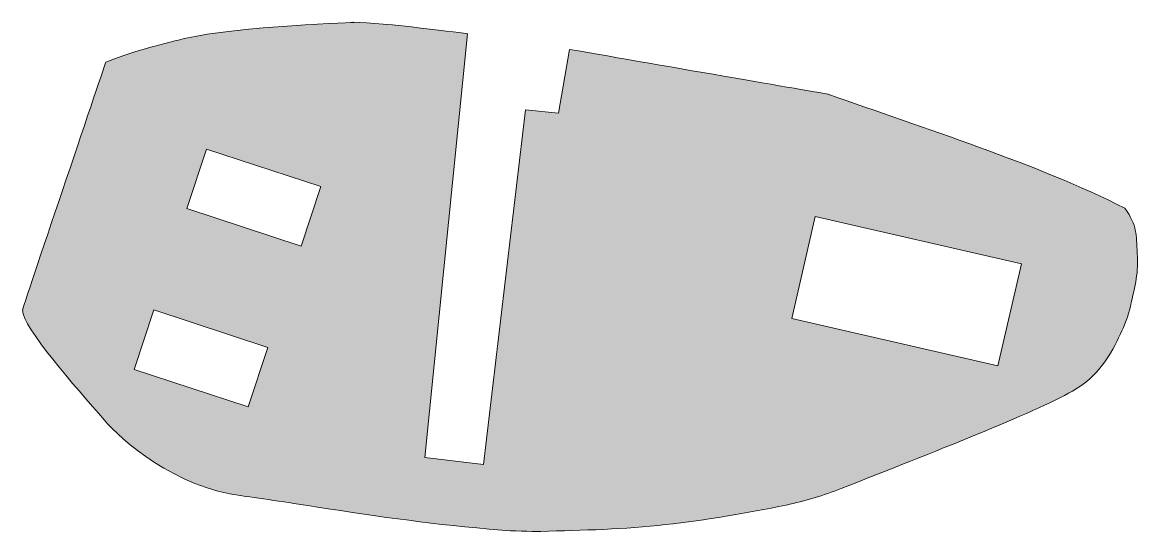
# Model space of a CAD drawing. Header units: millimetres. Extents: x 157 to 371, y -59 to 38.
import ezdxf

# ---------------------------------------------------------------- set-up
doc = ezdxf.new("R2010")
doc.units = ezdxf.units.MM
doc.header["$MEASUREMENT"] = 0
doc.layers.add('Raven', color=7, linetype='Continuous', lineweight=0)

msp = doc.modelspace()

# ---------------------------------------------------------------- hatches: boundary and pattern name
at = {"layer": 'Raven', "transparency": 33554687}
h = msp.add_hatch(color=6, dxfattribs=at)
edge = h.paths.add_edge_path()
edge.add_spline(control_points=[(343.67, -27.65), (343.67, -27.65), (304.2, -18.57), (304.2, -18.57), (304.2, -18.57), (308.68, 0.92), (308.68, 0.92), (308.68, 0.92), (348.15, -8.16), (348.15, -8.16), (348.15, -8.16), (343.67, -27.65), (343.67, -27.65)], knot_values=[0, 0, 0, 0, 1, 1, 1, 2, 2, 2, 3, 3, 3, 4, 4, 4, 4], degree=3, periodic=0)
edge = h.paths.add_edge_path()
edge.add_spline(control_points=[(210.34, -4.74), (210.34, -4.74), (188.49, 2.44), (188.49, 2.44), (188.49, 2.44), (192.24, 13.84), (192.24, 13.84), (192.24, 13.84), (214.09, 6.66), (214.09, 6.66), (214.09, 6.66), (210.34, -4.74), (210.34, -4.74)], knot_values=[0, 0, 0, 0, 1, 1, 1, 2, 2, 2, 3, 3, 3, 4, 4, 4, 4], degree=3, periodic=0)
edge = h.paths.add_edge_path()
edge.add_spline(control_points=[(200.22, -35.52), (200.22, -35.52), (178.37, -28.34), (178.37, -28.34), (178.37, -28.34), (182.12, -16.94), (182.12, -16.94), (182.12, -16.94), (203.97, -24.12), (203.97, -24.12), (203.97, -24.12), (200.22, -35.52), (200.22, -35.52)], knot_values=[0, 0, 0, 0, 1, 1, 1, 2, 2, 2, 3, 3, 3, 4, 4, 4, 4], degree=3, periodic=0)
edge = h.paths.add_edge_path()
edge.add_spline(control_points=[(370.33, -6.13), (370.07, -2.37), (370.37, -0.98), (367.96, 2.53), (351.2, 10.97), (329.39, 17.83), (311.19, 24.33), (311.19, 24.33), (279.46, 29.81), (261.7, 32.89), (261.7, 32.89), (259.6, 20.69), (259.6, 20.69), (259.6, 20.69), (253.28, 21.36), (253.28, 21.36), (253.28, 21.36), (245.24, -46.51), (245.24, -46.51), (245.24, -46.51), (234.02, -45.17), (234.02, -45.17), (234.02, -45.17), (242.2, 35.88), (242.2, 35.88), (241.87, 35.94), (225.85, 38.05), (220.41, 38.08), (221.8, 38.06), (198.18, 37.41), (187.98, 34.96), (183.39, 33.86), (177.15, 32.24), (172.97, 30.46), (172.97, 30.46), (158.11, -13.46), (156.99, -17), (157.07, -20.28), (167.2, -31.73), (172.62, -37.96), (175.86, -41.82), (186.33, -51), (199.03, -52.54), (202.65, -52.98), (209.41, -54.05), (213.09, -54.62), (226.31, -56.66), (235.53, -58), (248.71, -59.09), (250.57, -59.24), (254.38, -59.38), (256.23, -59.33), (264.15, -59.09), (272.28, -58.96), (280.07, -58.04), (287.87, -57.13), (295.57, -55.87), (303.13, -54.29), (306.79, -53.52), (310.31, -52.45), (313.67, -51.13), (331.14, -44.2), (350.5, -36.73), (357.91, -32.49), (363.02, -29.64), (365.31, -25.38), (367.1, -21.54), (367.86, -19.91), (368.62, -18.11), (369, -16.31), (369.96, -12.07), (370.59, -9.77), (370.33, -6.13)], knot_values=[0, 0, 0, 0, 1, 1, 1, 2, 2, 2, 3, 3, 3, 4, 4, 4, 5, 5, 5, 6, 6, 6, 7, 7, 7, 8, 8, 8, 9, 9, 9, 10, 10, 10, 11, 11, 11, 12, 12, 12, 13, 13, 13, 14, 14, 14, 15, 15, 15, 16, 16, 16, 17, 17, 17, 18, 18, 18, 19, 19, 19, 20, 20, 20, 21, 21, 21, 22, 22, 22, 23, 23, 23, 24, 24, 24, 24], degree=3, periodic=0)

# ---------------------------------------------------------------- linework, layer by layer
at = {"layer": 'Raven'}
for points, knots in [([(370.33, -6.13), (370.07, -2.37), (370.37, -0.98), (367.96, 2.53), (351.2, 10.97), (329.39, 17.83), (311.19, 24.33), (311.19, 24.33), (279.46, 29.81), (261.7, 32.89), (261.7, 32.89), (259.6, 20.69), (259.6, 20.69), (259.6, 20.69), (253.28, 21.36), (253.28, 21.36), (253.28, 21.36), (245.24, -46.51), (245.24, -46.51), (245.24, -46.51), (234.02, -45.17), (234.02, -45.17), (234.02, -45.17), (242.2, 35.88), (242.2, 35.88), (241.87, 35.94), (225.85, 38.05), (220.41, 38.08), (221.8, 38.06), (198.18, 37.41), (187.98, 34.96), (183.39, 33.86), (177.15, 32.24), (172.97, 30.46), (172.97, 30.46), (158.11, -13.46), (156.99, -17), (157.07, -20.28), (167.2, -31.73), (172.62, -37.96), (175.86, -41.82), (186.33, -51), (199.03, -52.54), (202.65, -52.98), (209.41, -54.05), (213.09, -54.62), (226.31, -56.66), (235.53, -58), (248.71, -59.09), (250.57, -59.24), (254.38, -59.38), (256.23, -59.33), (264.15, -59.09), (272.28, -58.96), (280.07, -58.04), (287.87, -57.13), (295.57, -55.87), (303.13, -54.29), (306.79, -53.52), (310.31, -52.45), (313.67, -51.13), (331.14, -44.2), (350.5, -36.73), (357.91, -32.49), (363.02, -29.64), (365.31, -25.38), (367.1, -21.54), (367.86, -19.91), (368.62, -18.11), (369, -16.31), (369.96, -12.07), (370.59, -9.77), (370.33, -6.13)], [0, 0, 0, 0, 1, 1, 1, 2, 2, 2, 3, 3, 3, 4, 4, 4, 5, 5, 5, 6, 6, 6, 7, 7, 7, 8, 8, 8, 9, 9, 9, 10, 10, 10, 11, 11, 11, 12, 12, 12, 13, 13, 13, 14, 14, 14, 15, 15, 15, 16, 16, 16, 17, 17, 17, 18, 18, 18, 19, 19, 19, 20, 20, 20, 21, 21, 21, 22, 22, 22, 23, 23, 23, 24, 24, 24, 24]), ([(210.34, -4.74), (210.34, -4.74), (188.49, 2.44), (188.49, 2.44), (188.49, 2.44), (192.24, 13.84), (192.24, 13.84), (192.24, 13.84), (214.09, 6.66), (214.09, 6.66), (214.09, 6.66), (210.34, -4.74), (210.34, -4.74)], [0, 0, 0, 0, 1, 1, 1, 2, 2, 2, 3, 3, 3, 4, 4, 4, 4]), ([(343.67, -27.65), (343.67, -27.65), (304.2, -18.57), (304.2, -18.57), (304.2, -18.57), (308.68, 0.92), (308.68, 0.92), (308.68, 0.92), (348.15, -8.16), (348.15, -8.16), (348.15, -8.16), (343.67, -27.65), (343.67, -27.65)], [0, 0, 0, 0, 1, 1, 1, 2, 2, 2, 3, 3, 3, 4, 4, 4, 4]), ([(200.22, -35.52), (200.22, -35.52), (178.37, -28.34), (178.37, -28.34), (178.37, -28.34), (182.12, -16.94), (182.12, -16.94), (182.12, -16.94), (203.97, -24.12), (203.97, -24.12), (203.97, -24.12), (200.22, -35.52), (200.22, -35.52)], [0, 0, 0, 0, 1, 1, 1, 2, 2, 2, 3, 3, 3, 4, 4, 4, 4])]:
    msp.add_open_spline(points, degree=3, knots=knots, dxfattribs=at)

doc.saveas('drawing.dxf')
